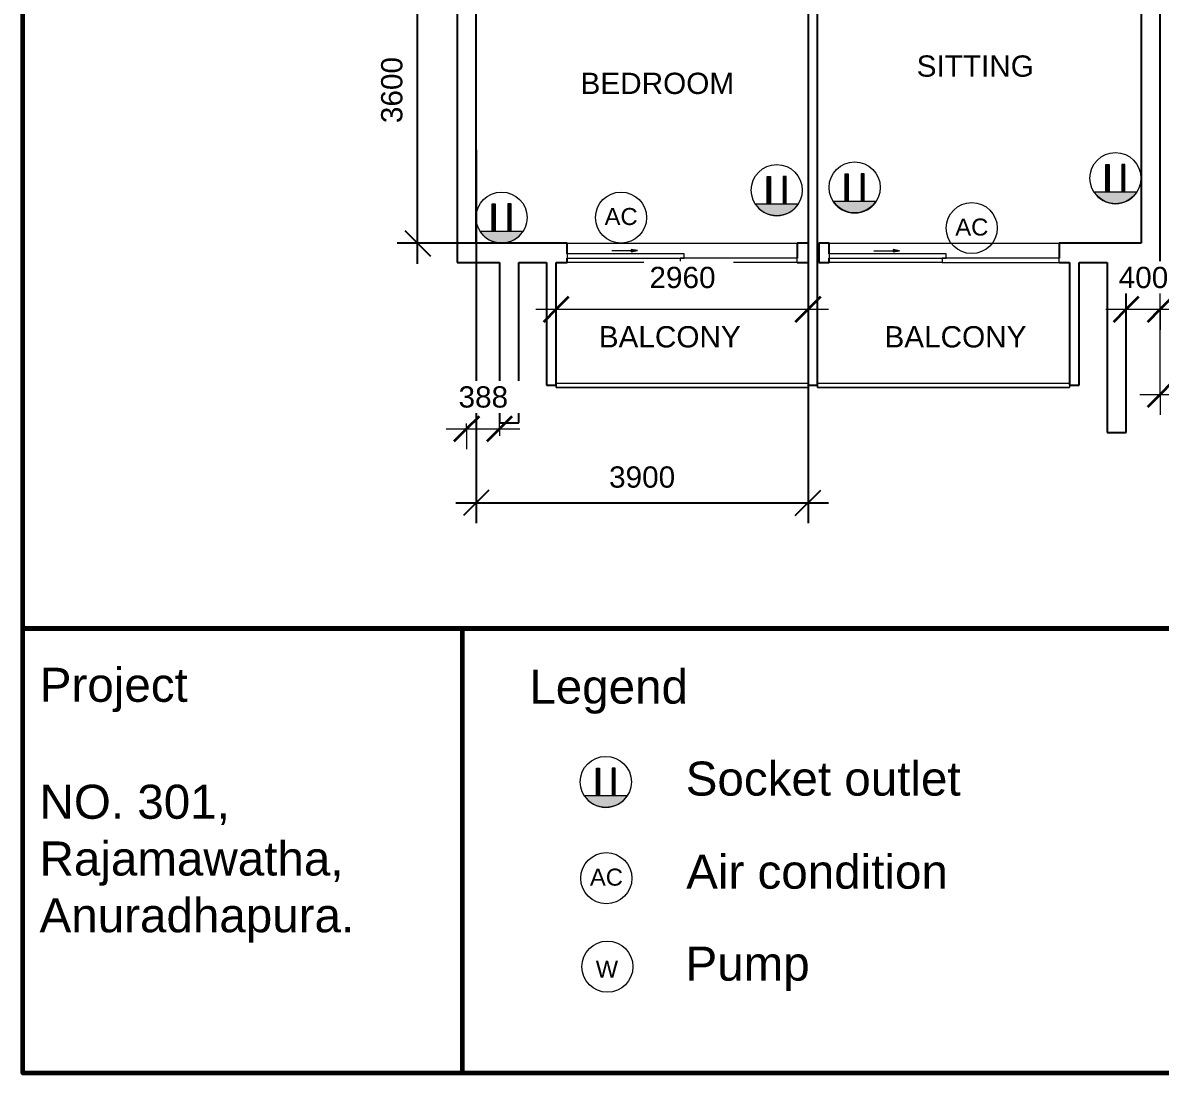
# Model space of a CAD drawing. Header units: millimetres. Extents: x -22520 to 8813, y -30520 to -5795.
# Drawn here: x -22520 to -9156, y -30520 to -18176 of the extents above; entities that cross this region are included whole.
import ezdxf

# ---------------------------------------------------------------- set-up
doc = ezdxf.new("R2010")
doc.units = ezdxf.units.MM
for name, color, linetype, lineweight in [('A-ANNO-DIMS', 120, 'Continuous', 9), ('A-ANNO-DIMS-100', 211, 'Continuous', 9), ('A-DETL-GENF', 92, 'Continuous', 9), ('A-DOOR', 11, 'Continuous', 9), ('A-FLOR-HRAL', 11, 'Continuous', 9), ('A-WALL', 113, 'Continuous', 9), ('G-ANNO-TEXT', 231, 'Continuous', 9), ('power', 7, 'Continuous', 9)]:
    doc.layers.add(name, color=color, linetype=linetype, lineweight=lineweight)
doc.layers.get('0').off()
doc.styles.add('Arial', font='arial.ttf', dxfattribs={"height": 450})
doc.styles.add('Arial_1', font='arial.ttf', dxfattribs={"height": 250})
doc.dimstyles.new('Diagonal_-_2_5mm_Arial', dxfattribs={"dimscale": 304.8, "dimtxt": 255.06485, "dimasz": 0.984252, "dimexe": 0.787402, "dimexo": 0.492126, "dimgap": 0.574147, "dimtad": 1, "dimdec": 0, "dimzin": 0, "dimdsep": 46, "dimtxsty": 'Arial_1', "dimblk1": 'OBLIQUE', "dimblk2": 'OBLIQUE', "dimsah": 1, "dimcen": 0.09, "dimdle": 0.787402, "dimazin": 0, "dimtfac": 1, "dimtdec": 4, "dimtix": 1, "dimtmove": 0, "dimatfit": 3, "dimfxl": 1, "dimtvp": 1, "dimtfill": 1, "dimtolj": 1, "dimtzin": 0, "dimarcsym": 2})

# ---------------------------------------------------------------- blocks, each defined once
blk = doc.blocks.new('Door-Double-Sliding - 68_ x 82_-408782-Third floor')
at = {"layer": 'A-DETL-GENF'}
blk.add_hatch(color=256, dxfattribs=at).paths.add_polyline_path([(599, 88), (599, 115), (523, 102)])
for p, q in [((599, 115), (523, 102)), ((827, 102), (523, 102)), ((523, 102), (599, 88)), ((599, 88), (599, 115))]:
    blk.add_line(p, q, dxfattribs=at)
at = {"layer": 'A-DOOR', "lineweight": 18}
for p, q in [((25, 239), (-1350, 239)), ((-1350, 239), (-1350, 189)), ((-1350, 189), (25, 189)), ((1350, 189), (-25, 189)), ((-25, 189), (-25, 138)), ((-25, 138), (1350, 138)), ((25, 189), (25, 239)), ((1350, 138), (1350, 189))]:
    blk.add_line(p, q, dxfattribs=at)
blk = doc.blocks.new('Top Rail Type - Top Rail_Internal_-412549-Third floor')
at = {"layer": 'A-FLOR-HRAL'}
for p, q in [((-16253, -22411), (-13293, -22411)), ((-16253, -22461), (-16253, -22436)), ((-13293, -22436), (-13293, -22461)), ((-13293, -22461), (-16253, -22461))]:
    blk.add_line(p, q, dxfattribs=at)
blk = doc.blocks.new('Top Rail Type - Top Rail_Internal_-V8-Third floor')
at = {"layer": 'A-FLOR-HRAL'}
for p, q in [((-16253, -22411), (-13293, -22411)), ((-16253, -22436), (-16253, -22461)), ((-13293, -22436), (-13293, -22461)), ((-16253, -22461), (-13293, -22461))]:
    blk.add_line(p, q, dxfattribs=at)
blk = doc.blocks.new('Top Rail Type - Top Rail_Internal_-412567-Third floor')
at = {"layer": 'A-FLOR-HRAL'}
for p, q in [((-13181, -22411), (-10221, -22411)), ((-13181, -22461), (-13181, -22436)), ((-10221, -22436), (-10221, -22461)), ((-10221, -22461), (-13181, -22461))]:
    blk.add_line(p, q, dxfattribs=at)
blk = doc.blocks.new('Top Rail Type - Top Rail_Internal_-V9-Third floor')
at = {"layer": 'A-FLOR-HRAL'}
for p, q in [((-13181, -22411), (-10221, -22411)), ((-13181, -22436), (-13181, -22461)), ((-10221, -22436), (-10221, -22461)), ((-13181, -22461), (-10221, -22461))]:
    blk.add_line(p, q, dxfattribs=at)
blk = doc.blocks.new('_Oblique')
at = {"color": 0, "linetype": 'ByBlock', "lineweight": -2}
blk.add_line((-0.5, -0.5), (0.5, 0.5), dxfattribs=at)
blk = doc.blocks.new('DIMBLOCK6-Third floor')
at = {"layer": 'A-ANNO-DIMS', "color": 0, "lineweight": -2, "transparency": 16777216}
for p, q in [((-17193, -19669), (-17193, -24058)), ((-13293, -19669), (-13293, -24058)), ((-17433, -23818), (-13053, -23818))]:
    blk.add_line(p, q, dxfattribs=at)
at = {"layer": 'Defpoints', "color": 0, "transparency": 16777216}
for p in [(-17193, -19519), (-13293, -19519), (-13293, -23818)]:
    blk.add_point(p, dxfattribs=at)
at = {"layer": 'A-ANNO-DIMS', "color": 0, "lineweight": -2, "transparency": 16777216, "xscale": 299.9999999999999, "yscale": 299.9999999999999, "zscale": 299.9999999999999, "rotation": 180}
blk.add_blockref('_Oblique', (-17193, -23818), dxfattribs=at)
at = {"layer": 'A-ANNO-DIMS', "color": 0, "lineweight": -2, "transparency": 16777216, "xscale": 299.9999999999999, "yscale": 299.9999999999999, "zscale": 299.9999999999999}
blk.add_blockref('_Oblique', (-13293, -23818), dxfattribs=at)
at = {"layer": 'A-ANNO-DIMS', "color": 0, "transparency": 16777216, "insert": (-15243, -23516), "char_height": 250, "width": 922.94, "attachment_point": 5, "style": 'Arial_1', "bg_fill": 3, "box_fill_scale": 1.1, "bg_fill_color": 256, "bg_fill_true_color": 13158600, "bg_fill_transparency": 0}
blk.add_mtext('\\A1;3900', dxfattribs=at)
blk = doc.blocks.new('DIMBLOCK7-Third floor')
at = {"layer": 'A-ANNO-DIMS', "color": 0, "lineweight": -2, "transparency": 16777216}
for p, q in [((-17881, -21007), (-17881, -16927)), ((-16347, -17167), (-18121, -17167)), ((-16347, -20767), (-18121, -20767))]:
    blk.add_line(p, q, dxfattribs=at)
at = {"layer": 'Defpoints', "color": 0, "transparency": 16777216}
for p in [(-17881, -17167), (-16197, -17167), (-16197, -20767)]:
    blk.add_point(p, dxfattribs=at)
at = {"layer": 'A-ANNO-DIMS', "color": 0, "lineweight": -2, "transparency": 16777216, "xscale": 299.9999999999999, "yscale": 299.9999999999999, "zscale": 299.9999999999999}
for p, rotation in [((-17881, -17167), 90), ((-17881, -20767), 270)]:
    blk.add_blockref('_Oblique', p, dxfattribs=dict(at, rotation=rotation))
at = {"layer": 'A-ANNO-DIMS', "color": 0, "transparency": 16777216, "insert": (-18183, -18967), "char_height": 250, "width": 922.94, "attachment_point": 5, "rotation": 90, "style": 'Arial_1', "bg_fill": 3, "box_fill_scale": 1.1, "bg_fill_color": 256, "bg_fill_true_color": 13158600, "bg_fill_transparency": 0}
blk.add_mtext('\\A1;3600', dxfattribs=at)
blk = doc.blocks.new('DIMBLOCK8-Third floor')
at = {"layer": 'A-ANNO-DIMS-100', "transparency": 16777216}
for p, q in [((-16918, -22948), (-16918, -22708)), ((-17545, -22948), (-16678, -22948)), ((-17305, -22948), (-17305, -22886)), ((-17305, -22948), (-17305, -23188)), ((-16918, -22948), (-16918, -23029))]:
    blk.add_line(p, q, dxfattribs=at)
at = {"layer": 'A-ANNO-DIMS-100', "lineweight": 35, "transparency": 16777216}
for p, q in [((-17305, -22948), (-17155, -22798)), ((-16918, -22948), (-16768, -22798)), ((-17305, -22948), (-17455, -23098)), ((-16918, -22948), (-17068, -23098))]:
    blk.add_line(p, q, dxfattribs=at)
at = {"layer": 'A-ANNO-DIMS-100', "color": 0, "transparency": 16777216, "insert": (-17400, -22448), "char_height": 250, "width": 692.21, "attachment_point": 1, "line_spacing_factor": 0.941778, "style": 'Arial_1', "bg_fill": 3, "box_fill_scale": 1.25, "bg_fill_color": 256, "bg_fill_true_color": 13158600, "bg_fill_transparency": 0}
blk.add_mtext('388', dxfattribs=at)
blk = doc.blocks.new('DIMBLOCK17-Third floor')
at = {"layer": 'A-ANNO-DIMS-100', "lineweight": 35, "transparency": 16777216}
for p, q in [((-16253, -21543), (-16103, -21393)), ((-13293, -21543), (-13143, -21393)), ((-16253, -21543), (-16403, -21693)), ((-13293, -21543), (-13443, -21693))]:
    blk.add_line(p, q, dxfattribs=at)
at = {"layer": 'A-ANNO-DIMS-100', "transparency": 16777216}
for p, q in [((-16253, -21543), (-16253, -21481)), ((-13293, -21543), (-13293, -21481)), ((-16493, -21543), (-13053, -21543)), ((-16253, -21543), (-16253, -21783)), ((-13293, -21543), (-13293, -21783))]:
    blk.add_line(p, q, dxfattribs=at)
at = {"layer": 'A-ANNO-DIMS-100', "color": 0, "transparency": 16777216, "insert": (-15157, -21044), "char_height": 250, "width": 922.94, "attachment_point": 1, "line_spacing_factor": 0.941778, "style": 'Arial_1', "bg_fill": 3, "box_fill_scale": 1.25, "bg_fill_color": 256, "bg_fill_true_color": 13158600, "bg_fill_transparency": 0}
blk.add_mtext('2960', dxfattribs=at)
blk = doc.blocks.new('DIMBLOCK18-Third floor')
at = {"layer": 'A-ANNO-DIMS-100', "transparency": 16777216}
for p, q in [((-9156, -22543), (-9156, -21142)), ((-6756, -22543), (-6756, -21143)), ((-9396, -22543), (-6516, -22543)), ((-9156, -22543), (-9156, -22783)), ((-6756, -22543), (-6756, -22783))]:
    blk.add_line(p, q, dxfattribs=at)
at = {"layer": 'A-ANNO-DIMS-100', "lineweight": 35, "transparency": 16777216}
for p, q in [((-9156, -22543), (-9006, -22393)), ((-6756, -22543), (-6606, -22393)), ((-9156, -22543), (-9306, -22693)), ((-6756, -22543), (-6906, -22693))]:
    blk.add_line(p, q, dxfattribs=at)
at = {"layer": 'A-ANNO-DIMS-100', "color": 0, "transparency": 16777216, "insert": (-8340, -22044), "char_height": 250, "width": 922.94, "attachment_point": 1, "line_spacing_factor": 0.941778, "style": 'Arial_1', "bg_fill": 3, "box_fill_scale": 1.25, "bg_fill_color": 256, "bg_fill_true_color": 13158600, "bg_fill_transparency": 0}
blk.add_mtext('2400', dxfattribs=at)
blk = doc.blocks.new('DIMBLOCK19-Third floor')
at = {"layer": 'A-ANNO-DIMS-100', "transparency": 16777216}
for p, q in [((-9156, -21543), (-9156, -21142)), ((-9556, -21543), (-9556, -21481)), ((-9796, -21543), (-8916, -21543)), ((-9556, -21543), (-9556, -21783)), ((-9156, -21543), (-9156, -21783))]:
    blk.add_line(p, q, dxfattribs=at)
at = {"layer": 'A-ANNO-DIMS-100', "lineweight": 35, "transparency": 16777216}
for p, q in [((-9556, -21543), (-9406, -21393)), ((-9156, -21543), (-9006, -21393)), ((-9556, -21543), (-9706, -21693)), ((-9156, -21543), (-9306, -21693))]:
    blk.add_line(p, q, dxfattribs=at)
at = {"layer": 'A-ANNO-DIMS-100', "color": 0, "transparency": 16777216, "insert": (-9644, -21044), "char_height": 250, "width": 692.21, "attachment_point": 1, "line_spacing_factor": 0.941778, "style": 'Arial_1', "bg_fill": 3, "box_fill_scale": 1.25, "bg_fill_color": 256, "bg_fill_true_color": 13158600, "bg_fill_transparency": 0}
blk.add_mtext('400', dxfattribs=at)

msp = doc.modelspace()

# ---------------------------------------------------------------- hatches: boundary and pattern name
at = {"layer": 'power'}
h = msp.add_hatch(dxfattribs=at)
h.set_pattern_fill('ANGLE', color=256)
h.set_pattern_definition([(0, (20077.948, 2015.686), (0, 6.985), [5.08, -1.905]), (90, (20077.948, 2015.686), (-6.985, 4e-16), [5.08, -1.905])])
h.paths.add_polyline_path([(-9793.2, -19840.1), (-9757.2, -19840.1), (-9757.2, -20161.6), (-9793.2, -20161.6)])
h.paths.add_polyline_path([(-9570.8, -19840.1), (-9606.8, -19840.1), (-9606.8, -20161.6), (-9570.8, -20161.6)])
h = msp.add_hatch(dxfattribs=at)
h.set_pattern_fill('ANGLE', color=256)
h.set_pattern_definition([(0, (17013.8934, 1906.2164), (0, 6.985), [5.08, -1.905]), (90, (17013.8934, 1906.2164), (-6.985, 4e-16), [5.08, -1.905])])
h.paths.add_polyline_path([(-12857.2, -19949.6), (-12821.2, -19949.6), (-12821.2, -20271.1), (-12857.2, -20271.1)])
h.paths.add_polyline_path([(-12634.8, -19949.6), (-12670.8, -19949.6), (-12670.8, -20271.1), (-12634.8, -20271.1)])
h = msp.add_hatch(dxfattribs=at)
h.set_pattern_fill('ANGLE', color=256)
h.set_pattern_definition([(0, (5987.683, 7094.472), (0, 6.985), [5.08, -1.905]), (90, (5987.683, 7094.472), (-6.985, 4e-16), [5.08, -1.905])])
edge = h.paths.add_edge_path()
edge.add_line((-9936.3, -20161.2), (-9427.6, -20161.2))
edge.add_arc((-9682, -20002.1), 300, 212.02385, 327.97615, ccw=False)
h = msp.add_hatch(dxfattribs=at)
h.set_pattern_fill('ANGLE', color=256)
h.set_pattern_definition([(0, (14090.265, -5078.786), (0, 6.985), [5.08, -1.905]), (90, (14090.265, -5078.786), (-6.985, 4e-16), [5.08, -1.905])])
h.paths.add_polyline_path([(-15780.9, -26934.6), (-15744.9, -26934.6), (-15744.9, -27256.1), (-15780.9, -27256.1)])
h.paths.add_polyline_path([(-15558.4, -26934.6), (-15594.5, -26934.6), (-15594.5, -27256.1), (-15558.4, -27256.1)])
h = msp.add_hatch(dxfattribs=at)
h.set_pattern_fill('ANGLE', color=256)
h.set_pattern_definition([(0, (0, 0), (0, 6.985), [5.08, -1.905]), (90, (0, 0), (-6.985, 4e-16), [5.08, -1.905])])
edge = h.paths.add_edge_path()
edge.add_line((-15924, -27255.7), (-15415.3, -27255.7))
edge.add_arc((-15669.7, -27096.6), 300, 212.02385, 327.97615, ccw=False)

# ---------------------------------------------------------------- linework, layer by layer
at = {"layer": 'A-WALL', "lineweight": 25}
for p, q in [((-17417.7, -9279.7), (-17417.7, -20991.7)), ((-13292.7, -17054.7), (-13292.7, -20766.7)), ((-13180.7, -22435.7), (-13180.7, -17054.7)), ((-17192.7, -20766.7), (-17192.7, -17166.7)), ((-9380.7, -17129.5), (-9380.7, -20767.2)), ((-9155.7, -20992.2), (-9155.7, -17129.5)), ((-16122.7, -20766.7), (-17192.7, -20766.7)), ((-16122.7, -20890.1), (-16122.7, -20766.7)), ((-13292.7, -20766.7), (-13422.7, -20766.7)), ((-13422.7, -20766.7), (-13422.7, -20940.9)), ((-13044.5, -20767.2), (-13168.2, -20767.2)), ((-13168.2, -20767.2), (-13168.2, -20992.2)), ((-13044.5, -20890.6), (-13044.5, -20767.2)), ((-9380.7, -20767.2), (-10344.5, -20767.2)), ((-10344.5, -20767.2), (-10344.5, -20941.4)), ((-16122.7, -20991.7), (-16122.7, -20940.9)), ((-13044.5, -20992.2), (-13044.5, -20941.4)), ((-17417.7, -20991.7), (-16917.7, -20991.7)), ((-16917.7, -20991.7), (-16917.7, -22879.2)), ((-16692.7, -20991.7), (-16364.7, -20991.7)), ((-16692.7, -22879.2), (-16692.7, -20991.7)), ((-16364.7, -20991.7), (-16364.7, -22435.7)), ((-16252.7, -22435.7), (-16252.7, -20991.7)), ((-16252.7, -20991.7), (-16122.7, -20991.7)), ((-13422.7, -20991.7), (-13292.7, -20991.7)), ((-13292.7, -20991.7), (-13292.7, -22435.7)), ((-13168.2, -20992.2), (-13044.5, -20992.2)), ((-10344.5, -20992.2), (-10220.7, -20992.2)), ((-10220.7, -20992.2), (-10220.7, -22435.7)), ((-10108.7, -20992.2), (-9780.7, -20992.2)), ((-10108.7, -22435.7), (-10108.7, -20992.2)), ((-9780.7, -20992.2), (-9780.7, -22992.2)), ((-9555.7, -20992.2), (-9155.7, -20992.2)), ((-9555.7, -22992.2), (-9555.7, -20992.2)), ((-16364.7, -22435.7), (-16252.7, -22435.7)), ((-13292.7, -22435.7), (-13180.7, -22435.7)), ((-10220.7, -22435.7), (-10108.7, -22435.7)), ((-16917.7, -22879.2), (-16692.7, -22879.2)), ((-9780.7, -22992.2), (-9555.7, -22992.2))]:
    msp.add_line(p, q, dxfattribs=at)
at = {"layer": 'A-WALL'}
for p, q in [((-16122.7, -20766.7), (-13422.7, -20766.7)), ((-13044.5, -20767.2), (-10344.5, -20767.2)), ((-14798.1, -20991.7), (-16122.7, -20991.7)), ((-11719.9, -20992.2), (-13044.5, -20992.2))]:
    msp.add_line(p, q, dxfattribs=at)
at = {"layer": 'power'}
for p, q in [((-9936.3, -20161.2), (-9427.6, -20161.2)), ((-15924, -27255.7), (-15415.3, -27255.7))]:
    msp.add_line(p, q, dxfattribs=at)
at = {"layer": 'power', "lineweight": 60}
msp.add_line((-17357.4, -25292.3), (-17357.4, -30520.3), dxfattribs=at)
at = {"layer": 'power'}
for points in [[(-9793.2, -19840.1), (-9757.2, -19840.1), (-9757.2, -20161.6), (-9793.2, -20161.6)], [(-9570.8, -19840.1), (-9606.8, -19840.1), (-9606.8, -20161.6), (-9570.8, -20161.6)], [(-12857.2, -19949.6), (-12821.2, -19949.6), (-12821.2, -20271.1), (-12857.2, -20271.1)], [(-12634.8, -19949.6), (-12670.8, -19949.6), (-12670.8, -20271.1), (-12634.8, -20271.1)], [(-15780.9, -26934.6), (-15744.9, -26934.6), (-15744.9, -27256.1), (-15780.9, -27256.1)], [(-15558.4, -26934.6), (-15594.5, -26934.6), (-15594.5, -27256.1), (-15558.4, -27256.1)]]:
    msp.add_lwpolyline(points, close=True, dxfattribs=at)
at = {"layer": 'power', "lineweight": 60}
msp.add_lwpolyline([(-22519.8, -25292.3), (8810.5, -25292.3), (8810.5, -30520.3), (-22519.8, -30520.3)], close=True, dxfattribs=at)
at = {"layer": 'power'}
for centre in [(-9682, -20002.1), (-11370.6, -20589.1), (-15669.7, -27096.6), (-15663.4, -28228.1), (-15650.5, -29267.9)]:
    msp.add_circle(centre, 300, dxfattribs=at)
for centre in [(-9682, -20002.1), (-15669.7, -27096.6)]:
    msp.add_arc(centre, 300, 212.02385, 327.97615, dxfattribs=at)

# ---------------------------------------------------------------- block references
at = {"layer": 'A-DOOR', "rotation": 180}
for p in [(-14772.7, -20752.2), (-11694.5, -20752.7)]:
    msp.add_blockref('Door-Double-Sliding - 68_ x 82_-408782-Third floor', p, dxfattribs=at)
at = {"layer": 'A-FLOR-HRAL'}
for name in ['Top Rail Type - Top Rail_Internal_-412549-Third floor', 'Top Rail Type - Top Rail_Internal_-V8-Third floor', 'Top Rail Type - Top Rail_Internal_-412567-Third floor', 'Top Rail Type - Top Rail_Internal_-V9-Third floor']:
    msp.add_blockref(name, (0, 0), dxfattribs=at)

# ---------------------------------------------------------------- texts
at = {"layer": 'G-ANNO-TEXT', "color": 7, "char_height": 250, "attachment_point": 1, "style": 'Arial_1', "bg_fill": 3, "box_fill_scale": 1.25, "bg_fill_color": 256, "bg_fill_true_color": 13158600, "bg_fill_transparency": 0}
for s, insert, width in [('SITTING', (-12017.9, -18560), 1683.544), ('BEDROOM', (-15966.6, -18763.1), 2172.573), ('BALCONY', (-12396.3, -21741.2), 2012.236)]:
    msp.add_mtext(s, dxfattribs=dict(at, insert=insert, width=width))
at = {"layer": 'power', "attachment_point": 1, "style": 'Arial'}
for s, width, insert, char_height in [('AC', 765.232, (-11563.5, -20476.6), 200), ('Project', 5701.069, (-22319.7, -25755.7), 400), ('Legend{\\fTimes New Roman|b0|i0|c0|p18;\\C250;\\c2039583; }', 5701.069, (-16568.5, -25776.6), 400), ('Socket outlet{\\fTimes New Roman|b0|i0|c0|p18;\\C250;\\c2039583; }', 5701.069, (-14731, -26857.8), 400), ('NO. 301,^JRajamawatha,^JAnuradhapura.', 5701.069, (-22322.5, -27129.9), 400), ('Air condition{\\fTimes New Roman|b0|i0|c0|p18;\\C250;\\c2039583; }', 5701.069, (-14725.3, -27951.6), 400), ('AC', 765.232, (-15856.3, -28115.7), 200), ('Pump', 5701.069, (-14733.5, -29031.7), 400), ('W', 765.232, (-15788.3, -29196.3), 200)]:
    msp.add_mtext_dynamic_manual_height_columns(s, width=width, gutter_width=1, heights=[0], dxfattribs=dict(at, insert=insert, char_height=char_height))

# ---------------------------------------------------------------- next in the draw order: dimensions: what is measured, and where the dimension line sits
at = {"layer": 'A-ANNO-DIMS'}
dim = msp.add_linear_dim(base=(-13292.7, -23818.4), p1=(-17192.7, -19519.1), p2=(-13292.7, -19519.1), dimstyle='Diagonal_-_2_5mm_Arial', override={"dimpost": '<>', "dimfxl": 3900}, dxfattribs=at)
dim.commit()
dim.dimension.update_dxf_attribs({"geometry": 'DIMBLOCK6-Third floor', "text_midpoint": (-15242.7, -23818.4), "dimtype": 160})
dim = msp.add_linear_dim(base=(-6755.7, -22543.2), p1=(-9155.7, -20992.2), p2=(-6755.7, -20992.7), dimstyle='Diagonal_-_2_5mm_Arial', override={"dimpost": '<>', "dimfxl": 2400.000052}, dxfattribs=at)
dim.commit()
dim.dimension.update_dxf_attribs({"geometry": 'DIMBLOCK18-Third floor', "text_midpoint": (-7955.7, -22240.6)})

# ---------------------------------------------------------------- next in the draw order: hatches: boundary and pattern name
at = {"layer": 'power'}
h = msp.add_hatch(dxfattribs=at)
h.set_pattern_fill('ANGLE', color=256)
h.set_pattern_definition([(0, (16098.541, 1874.5246), (0, 6.985), [5.08, -1.905]), (90, (16098.541, 1874.5246), (-6.985, 4e-16), [5.08, -1.905])])
h.paths.add_polyline_path([(-13772.6, -19981.3), (-13736.6, -19981.3), (-13736.6, -20302.8), (-13772.6, -20302.8)])
h.paths.add_polyline_path([(-13550.2, -19981.3), (-13586.2, -19981.3), (-13586.2, -20302.8), (-13550.2, -20302.8)])
h = msp.add_hatch(dxfattribs=at)
h.set_pattern_fill('ANGLE', color=256)
h.set_pattern_definition([(0, (2008.276, 6953.311), (0, 6.985), [5.08, -1.905]), (90, (2008.276, 6953.311), (-6.985, 4e-16), [5.08, -1.905])])
edge = h.paths.add_edge_path()
edge.add_line((-13915.7, -20302.4), (-13407, -20302.4))
edge.add_arc((-13661.4, -20143.3), 300, 212.02385, 327.97615, ccw=False)
h = msp.add_hatch(dxfattribs=at)
h.set_pattern_fill('ANGLE', color=256)
h.set_pattern_definition([(0, (2923.628, 6985.003), (0, 6.985), [5.08, -1.905]), (90, (2923.628, 6985.003), (-6.985, 4e-16), [5.08, -1.905])])
edge = h.paths.add_edge_path()
edge.add_line((-13000.4, -20270.7), (-12491.7, -20270.7))
edge.add_arc((-12746, -20111.6), 300, 212.02385, 327.97615, ccw=False)

# ---------------------------------------------------------------- next in the draw order: linework, layer by layer
for p, q in [((-13915.7, -20302.4), (-13407, -20302.4)), ((-13000.4, -20270.7), (-12491.7, -20270.7))]:
    msp.add_line(p, q, dxfattribs=at)
for points in [[(-13772.6, -19981.3), (-13736.6, -19981.3), (-13736.6, -20302.8), (-13772.6, -20302.8)], [(-13550.2, -19981.3), (-13586.2, -19981.3), (-13586.2, -20302.8), (-13550.2, -20302.8)]]:
    msp.add_lwpolyline(points, close=True, dxfattribs=at)
for centre in [(-13661.4, -20143.3), (-12746, -20111.6), (-15490.9, -20465.2)]:
    msp.add_circle(centre, 300, dxfattribs=at)
for centre in [(-13661.4, -20143.3), (-12746, -20111.6)]:
    msp.add_arc(centre, 300, 212.02385, 327.97615, dxfattribs=at)

# ---------------------------------------------------------------- next in the draw order: texts
at = {"layer": 'power', "insert": (-15683.8, -20352.7), "char_height": 200, "attachment_point": 1, "style": 'Arial'}
msp.add_mtext_dynamic_manual_height_columns('AC', width=765.232, gutter_width=1, heights=[0], dxfattribs=at)

# ---------------------------------------------------------------- next in the draw order: dimensions: what is measured, and where the dimension line sits
at = {"layer": 'A-ANNO-DIMS'}
dim = msp.add_linear_dim(base=(-17880.8, -17166.7), p1=(-16197, -20766.7), p2=(-16197, -17166.7), angle=90, dimstyle='Diagonal_-_2_5mm_Arial', override={"dimpost": '<>', "dimfxl": 3600}, dxfattribs=at)
dim.commit()
dim.dimension.update_dxf_attribs({"geometry": 'DIMBLOCK7-Third floor', "text_midpoint": (-17880.8, -18966.7), "dimtype": 160})
for base, p1, p2, override, picture, middle in [((-9155.7, -21543.2), (-9555.7, -21331.1), (-9155.7, -20992.2), {"dimpost": '<>', "dimfxl": 524.249873}, 'DIMBLOCK19-Third floor', (-9355.7, -21240.6)), ((-16917.7041922, -22947.6889047), (-17305.2041922, -22735.5568704), (-16917.7041922, -22879.2282904), {"dimpost": '<>', "dimfxl": 413.276816}, 'DIMBLOCK8-Third floor', (-17111.4541922, -22644.960391))]:
    dim = msp.add_linear_dim(base=base, p1=p1, p2=p2, dimstyle='Diagonal_-_2_5mm_Arial', override=override, dxfattribs=at)
    dim.commit()
    dim.dimension.update_dxf_attribs({"geometry": picture, "text_midpoint": middle})

# ---------------------------------------------------------------- next in the draw order: hatches: boundary and pattern name
at = {"layer": 'power'}
h = msp.add_hatch(dxfattribs=at)
h.set_pattern_fill('ANGLE', color=256)
h.set_pattern_definition([(0, (12865.6434, 1552.666), (0, 6.985), [5.08, -1.905]), (90, (12865.6434, 1552.666), (-6.985, 4e-16), [5.08, -1.905])])
h.paths.add_polyline_path([(-17005.5, -20303.1), (-16969.5, -20303.1), (-16969.5, -20624.6), (-17005.5, -20624.6)])
h.paths.add_polyline_path([(-16783.1, -20303.1), (-16819.1, -20303.1), (-16819.1, -20624.6), (-16783.1, -20624.6)])
h = msp.add_hatch(dxfattribs=at)
h.set_pattern_fill('ANGLE', color=256)
h.set_pattern_definition([(0, (-1224.622, 6631.452), (0, 6.985), [5.08, -1.905]), (90, (-1224.622, 6631.452), (-6.985, 4e-16), [5.08, -1.905])])
edge = h.paths.add_edge_path()
edge.add_line((-17148.6, -20624.2), (-16639.9, -20624.2))
edge.add_arc((-16894.3, -20465.2), 300, 212.02385, 327.97615, ccw=False)

# ---------------------------------------------------------------- next in the draw order: linework, layer by layer
msp.add_line((-17148.6, -20624.2), (-16639.9, -20624.2), dxfattribs=at)
for points in [[(-17005.5, -20303.1), (-16969.5, -20303.1), (-16969.5, -20624.6), (-17005.5, -20624.6)], [(-16783.1, -20303.1), (-16819.1, -20303.1), (-16819.1, -20624.6), (-16783.1, -20624.6)]]:
    msp.add_lwpolyline(points, close=True, dxfattribs=at)
msp.add_circle((-16894.3, -20465.2), 300, dxfattribs=at)
msp.add_arc((-16894.3, -20465.2), 300, 212.02385, 327.97615, dxfattribs=at)

# ---------------------------------------------------------------- next in the draw order: dimensions: what is measured, and where the dimension line sits
at = {"layer": 'A-ANNO-DIMS'}
dim = msp.add_linear_dim(base=(-13292.7, -21543.2), p1=(-16252.7, -21331.1), p2=(-13292.7, -21331.1), dimstyle='Diagonal_-_2_5mm_Arial', override={"dimpost": '<>', "dimfxl": 2960}, dxfattribs=at)
dim.commit()
dim.dimension.update_dxf_attribs({"geometry": 'DIMBLOCK17-Third floor', "text_midpoint": (-14772.7, -21240.6)})

# ---------------------------------------------------------------- next in the draw order: texts
at = {"layer": 'G-ANNO-TEXT', "color": 7, "insert": (-15752.8, -21741.2), "char_height": 250, "width": 2012.236, "attachment_point": 1, "style": 'Arial_1', "bg_fill": 3, "box_fill_scale": 1.25, "bg_fill_color": 256, "bg_fill_true_color": 13158600, "bg_fill_transparency": 0}
msp.add_mtext('BALCONY', dxfattribs=at)

# ---------------------------------------------------------------- next in the draw order: linework, layer by layer
at = {"layer": 'power', "lineweight": 60}
msp.add_lwpolyline([(-22519.8, -5794.7), (8812.8, -5794.7), (8812.8, -25292.3), (-22519.8, -25292.3)], close=True, dxfattribs=at)

doc.saveas('drawing.dxf')
